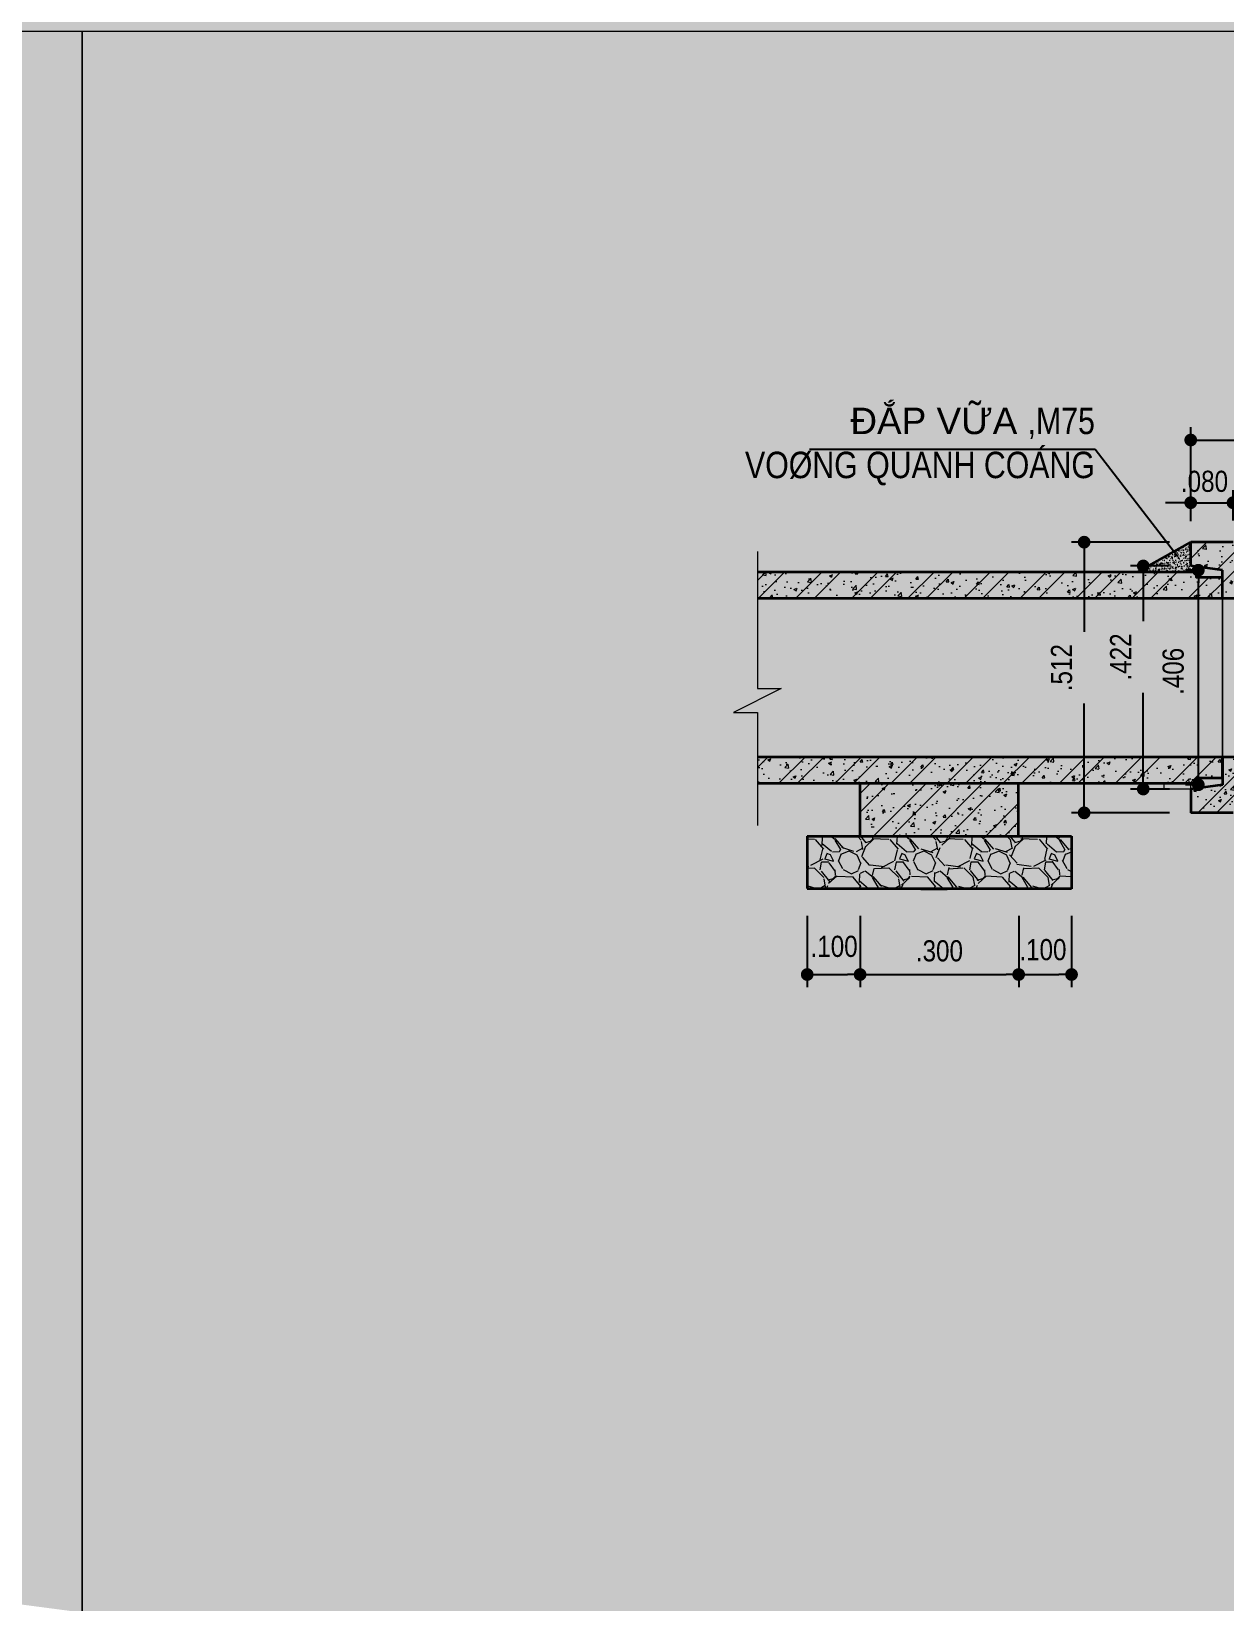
# Model space of a CAD drawing. Header units: millimetres. Extents: x -341 to 79, y 65 to 137.
# Drawn here: x -131.7 to -120.41, y 79.47 to 94.32 of the extents above; entities that cross this region are included whole.
import ezdxf

# ---------------------------------------------------------------- set-up
doc = ezdxf.new("R2010")
doc.units = ezdxf.units.MM
doc.header["$LTSCALE"] = 0.3
doc.header["$MEASUREMENT"] = 0
doc.linetypes.add('DASHED2', pattern=[0.375, 0.25, -0.125])
doc.layers.get('0').update_dxf_attribs({"linetype": 'CONTINUOUS', "lineweight": 13})
doc.layers.get('DEFPOINTS').update_dxf_attribs({"linetype": 'CONTINUOUS', "lineweight": 13})
doc.layers.add('KICH THUOC', color=1, linetype='CONTINUOUS', lineweight=9)
doc.layers.add('THOATNUOC', color=4, linetype='CONTINUOUS', lineweight=35)
doc.layers.add('LAYER1', color=1, linetype='CONTINUOUS')
doc.layers.add('LAYER7', color=7, linetype='CONTINUOUS')
doc.styles.add('HELVE-KT', font='VHELVCN.TTF')
doc.styles.add('NHIEN', font='VHELVCN.TTF', dxfattribs={"height": 0.2})
doc.styles.add('VNI-HELVE', font='VHELVCN.TTF', dxfattribs={"height": 0.2})
doc.dimstyles.new('1-20', dxfattribs={"dimtxt": 0.2, "dimasz": 0.12, "dimexe": 0.12, "dimexo": 0.2, "dimgap": 0.12, "dimtad": 1, "dimdec": 3, "dimlfac": 0.2, "dimzin": 4, "dimdsep": 46, "dimtxsty": 'HELVE-KT', "dimblk1": 'DOT', "dimblk2": 'DOT', "dimsah": 1, "dimcen": -0.18, "dimadec": 3, "dimazin": 0, "dimtfac": 1, "dimtdec": 3, "dimtmove": 2, "dimatfit": 3, "dimldrblk": 'DOT', "dimfxl": 0, "dimtolj": 1, "dimtzin": 4, "dimarcsym": 0})
doc.dimstyles.new('TL1-200', dxfattribs={"dimtxt": 200, "dimasz": 150, "dimexe": 200, "dimexo": 200, "dimgap": 100, "dimtad": 1, "dimtoh": 1, "dimdec": 0, "dimlfac": 2, "dimzin": 0, "dimdsep": 46, "dimtxsty": 'VNI-HELVE', "dimblk": 'ARCHTICK', "dimcen": 100, "dimdle": 200, "dimclrd": 8, "dimclre": 8, "dimclrt": 7, "dimadec": 0, "dimazin": 0, "dimtfac": 1, "dimtdec": 0, "dimtofl": 0, "dimtmove": 0, "dimatfit": 3, "dimldrblk": 'ARCHTICK', "dimfxl": 0, "dimtolj": 1, "dimtzin": 0, "dimlwd": -1, "dimlwe": -1, "dimarcsym": 0})
pattern_1 = [(50, (1612.86294, -736.79323), (0.286904073, -0.025100854), [0.03, -0.33]), (355, (1612.86294, -736.79323), (-0.055500533, 0.300876853), [0.024, -0.264]), (100.4514, (1612.88685, -736.79532), (0.231403753, 0.275775817), [0.025496076, -0.280456845]), (46.1842, (1612.86294, -736.71323), (0.42689642, -0.066207606), [0.045, -0.495]), (96.6356, (1612.8985, -736.71874), (0.37386508, 0.38964715), [0.03824412, -0.4206852]), (351.1842, (1612.86294, -736.71323), (0.37386478, 0.38964744), [0.036, -0.396]), (21, (1612.90294, -736.73323), (0.23876282, -0.161047556), [0.03, -0.33]), (326, (1612.90294, -736.73323), (0.097326133, 0.29006002), [0.024, -0.264]), (71.4514, (1612.92283, -736.74665), (0.33608905, 0.1290122), [0.025496076, -0.280456845]), (37.5, (1612.86294, -736.79323), (0.004863942, 0.1331575415), [0, -0.2608, 0, -0.268, 0, -0.265]), (7.5, (1612.86294, -736.79323), (0.105227815, 0.157764685), [0, -0.1528, 0, -0.2548, 0, -0.101]), (327.5, (1612.77374, -736.79323), (0.2135289745, -0.0090219487), [0, -0.1, 0, -0.312, 0, -0.414]), (317.5, (1612.73374, -736.79323), (0.233274468, 0.040041993), [0, -0.13, 0, -0.2072, 0, -0.294])]
pattern_2 = [(45, (1612.86294, -736.79323), (-0.26516504, 0.26516504), []), (45, (1613.0397, -736.79323), (-0.26516504, 0.26516504), [])]

# ---------------------------------------------------------------- blocks, each defined once
blk = doc.blocks.new('_ArchTick')
at = {"layer": 'KICH THUOC', "color": 0, "const_width": 0.15}
blk.add_lwpolyline([(-0.5, -0.5), (0.5, 0.5)], dxfattribs=at)
blk = doc.blocks.new('_DOT')
at = {"color": 0, "linetype": 'ByBlock'}
blk.add_line((-0.5, 0), (-1, 0), dxfattribs=at)
at = {"color": 0, "linetype": 'ByBlock', "const_width": 0.5}
blk.add_lwpolyline([(-0.25, 0, 1), (0.25, 0, 1)], format="xyb", close=True, dxfattribs=at)
blk = doc.blocks.new('*D203')
at = {"layer": 'DEFPOINTS', "color": 0, "linetype": 'Continuous', "lineweight": -2, "ltscale": 0.08}
for p in [(-110.566, 90.459), (-120.731, 89.493), (-110.566, 89.16)]:
    blk.add_point(p, dxfattribs=at)
at = {"layer": 'LAYER1', "color": 0, "linetype": 'Continuous', "lineweight": -2, "ltscale": 0.08}
for p, q in [((-120.731, 89.693), (-120.731, 90.579)), ((-120.611, 90.459), (-110.686, 90.459)), ((-110.566, 89.36), (-110.566, 90.579))]:
    blk.add_line(p, q, dxfattribs=at)
at = {"layer": 'LAYER1', "color": 0, "linetype": 'Continuous', "lineweight": -2, "ltscale": 0.08, "xscale": 0.12, "yscale": 0.12, "zscale": 0.12, "rotation": 180}
blk.add_blockref('_DOT', (-120.731, 90.459), dxfattribs=at)
at = {"layer": 'LAYER1', "color": 0, "linetype": 'Continuous', "lineweight": -2, "ltscale": 0.08, "xscale": 0.12, "yscale": 0.12, "zscale": 0.12}
blk.add_blockref('_DOT', (-110.566, 90.459), dxfattribs=at)
at = {"layer": 'LAYER1', "color": 0, "linetype": 'Continuous', "ltscale": 0.08, "insert": (-116.078, 90.699), "char_height": 0.2, "attachment_point": 5, "style": 'HELVE-KT'}
blk.add_mtext('\\A1;4.060', dxfattribs=at)
blk = doc.blocks.new('*D207')
at = {"layer": 'DEFPOINTS', "color": 0, "linetype": 'Continuous', "lineweight": -2, "ltscale": 0.08}
for p in [(-121.739, 89.493), (-120.731, 89.493), (-120.731, 86.933)]:
    blk.add_point(p, dxfattribs=at)
at = {"layer": 'LAYER1', "color": 0, "linetype": 'Continuous', "lineweight": -2, "ltscale": 0.08}
for p, q in [((-120.931, 89.493), (-121.859, 89.493)), ((-121.739, 89.373), (-121.739, 88.645)), ((-121.739, 87.053), (-121.739, 87.968)), ((-120.931, 86.933), (-121.859, 86.933))]:
    blk.add_line(p, q, dxfattribs=at)
at = {"layer": 'LAYER1', "color": 0, "linetype": 'Continuous', "lineweight": -2, "ltscale": 0.08, "xscale": 0.12, "yscale": 0.12, "zscale": 0.12}
for p, rotation in [((-121.739, 89.493), 90), ((-121.739, 86.933), 270)]:
    blk.add_blockref('_DOT', p, dxfattribs=dict(at, rotation=rotation))
at = {"layer": 'LAYER1', "color": 0, "linetype": 'Continuous', "ltscale": 0.08, "insert": (-121.952, 88.306), "char_height": 0.2, "attachment_point": 5, "rotation": 90, "style": 'HELVE-KT'}
blk.add_mtext('\\A1;.512', dxfattribs=at)
blk = doc.blocks.new('*D208')
at = {"layer": 'DEFPOINTS', "color": 0, "linetype": 'Continuous', "lineweight": -2, "ltscale": 0.08}
for p in [(-121.18, 89.268), (-120.731, 89.268), (-120.731, 87.158)]:
    blk.add_point(p, dxfattribs=at)
at = {"layer": 'LAYER1', "color": 0, "linetype": 'Continuous', "lineweight": -2, "ltscale": 0.08}
for p, q in [((-120.931, 89.268), (-121.3, 89.268)), ((-121.18, 89.148), (-121.18, 88.746)), ((-121.18, 87.278), (-121.18, 88.068)), ((-120.931, 87.158), (-121.3, 87.158))]:
    blk.add_line(p, q, dxfattribs=at)
at = {"layer": 'LAYER1', "color": 0, "linetype": 'Continuous', "lineweight": -2, "ltscale": 0.08, "xscale": 0.12, "yscale": 0.12, "zscale": 0.12}
for p, rotation in [((-121.18, 89.268), 90), ((-121.18, 87.158), 270)]:
    blk.add_blockref('_DOT', p, dxfattribs=dict(at, rotation=rotation))
at = {"layer": 'LAYER1', "color": 0, "linetype": 'Continuous', "ltscale": 0.08, "insert": (-121.394, 88.407), "char_height": 0.2, "attachment_point": 5, "rotation": 90, "style": 'HELVE-KT'}
blk.add_mtext('\\A1;.422', dxfattribs=at)
blk = doc.blocks.new('*D209')
at = {"layer": 'DEFPOINTS', "color": 0, "linetype": 'Continuous', "lineweight": -2, "ltscale": 0.08}
for p in [(-120.659, 89.228), (-120.431, 89.228), (-120.431, 87.198)]:
    blk.add_point(p, dxfattribs=at)
at = {"layer": 'LAYER1', "color": 0, "linetype": 'Continuous', "lineweight": -2, "ltscale": 0.08}
for p, q in [((-120.631, 89.228), (-120.779, 89.228)), ((-120.659, 87.318), (-120.659, 89.108)), ((-120.631, 87.198), (-120.779, 87.198))]:
    blk.add_line(p, q, dxfattribs=at)
at = {"layer": 'LAYER1', "color": 0, "linetype": 'Continuous', "lineweight": -2, "ltscale": 0.08, "xscale": 0.12, "yscale": 0.12, "zscale": 0.12}
for p, rotation in [((-120.659, 89.228), 90), ((-120.659, 87.198), 270)]:
    blk.add_blockref('_DOT', p, dxfattribs=dict(at, rotation=rotation))
at = {"layer": 'LAYER1', "color": 0, "linetype": 'Continuous', "ltscale": 0.08, "insert": (-120.896, 88.271), "char_height": 0.2, "attachment_point": 5, "rotation": 90, "style": 'HELVE-KT'}
blk.add_mtext('\\A1;.406', dxfattribs=at)
blk = doc.blocks.new('*D210')
at = {"layer": 'DEFPOINTS', "color": 0, "linetype": 'Continuous', "lineweight": -2, "ltscale": 0.08}
for p in [(-120.331, 89.866), (-120.731, 89.498), (-120.331, 89.498)]:
    blk.add_point(p, dxfattribs=at)
at = {"layer": 'LAYER1', "color": 0, "linetype": 'Continuous', "lineweight": -2, "ltscale": 0.08}
for p, q in [((-120.851, 89.866), (-120.971, 89.866)), ((-120.731, 89.698), (-120.731, 89.986)), ((-120.731, 89.866), (-120.331, 89.866)), ((-120.331, 89.698), (-120.331, 89.986)), ((-120.211, 89.866), (-120.091, 89.866))]:
    blk.add_line(p, q, dxfattribs=at)
at = {"layer": 'LAYER1', "color": 0, "linetype": 'Continuous', "lineweight": -2, "ltscale": 0.08, "xscale": 0.12, "yscale": 0.12, "zscale": 0.12}
blk.add_blockref('_DOT', (-120.731, 89.866), dxfattribs=at)
at = {"layer": 'LAYER1', "color": 0, "linetype": 'Continuous', "lineweight": -2, "ltscale": 0.08, "xscale": 0.12, "yscale": 0.12, "zscale": 0.12, "rotation": 180}
blk.add_blockref('_DOT', (-120.331, 89.866), dxfattribs=at)
at = {"layer": 'LAYER1', "color": 0, "linetype": 'Continuous', "ltscale": 0.08, "insert": (-120.601, 90.067), "char_height": 0.2, "attachment_point": 5, "style": 'HELVE-KT'}
blk.add_mtext('\\A1;.080', dxfattribs=at)
blk = doc.blocks.new('*D212')
at = {"layer": 'DEFPOINTS', "color": 0, "linetype": 'Continuous', "lineweight": -2, "ltscale": 0.08}
for p in [(-124.358, 86.16), (-123.858, 86.16), (-123.858, 85.404)]:
    blk.add_point(p, dxfattribs=at)
at = {"layer": 'LAYER1', "color": 0, "linetype": 'Continuous', "lineweight": -2, "ltscale": 0.08}
for p, q in [((-124.358, 85.96), (-124.358, 85.284)), ((-123.858, 85.96), (-123.858, 85.284)), ((-124.238, 85.404), (-123.978, 85.404))]:
    blk.add_line(p, q, dxfattribs=at)
at = {"layer": 'LAYER1', "color": 0, "linetype": 'Continuous', "lineweight": -2, "ltscale": 0.08, "xscale": 0.12, "yscale": 0.12, "zscale": 0.12, "rotation": 180}
blk.add_blockref('_DOT', (-124.358, 85.404), dxfattribs=at)
at = {"layer": 'LAYER1', "color": 0, "linetype": 'Continuous', "lineweight": -2, "ltscale": 0.08, "xscale": 0.12, "yscale": 0.12, "zscale": 0.12}
blk.add_blockref('_DOT', (-123.858, 85.404), dxfattribs=at)
at = {"layer": 'LAYER1', "color": 0, "linetype": 'Continuous', "ltscale": 0.08, "insert": (-124.104, 85.669), "char_height": 0.2, "attachment_point": 5, "style": 'HELVE-KT'}
blk.add_mtext('\\A1;.100', dxfattribs=at)
blk = doc.blocks.new('*D213')
at = {"layer": 'DEFPOINTS', "color": 0, "linetype": 'Continuous', "lineweight": -2, "ltscale": 0.08}
for p in [(-123.858, 86.16), (-122.358, 86.16), (-122.358, 85.404)]:
    blk.add_point(p, dxfattribs=at)
at = {"layer": 'LAYER1', "color": 0, "linetype": 'Continuous', "lineweight": -2, "ltscale": 0.08}
for p, q in [((-123.858, 85.96), (-123.858, 85.284)), ((-122.358, 85.96), (-122.358, 85.284)), ((-123.738, 85.404), (-122.478, 85.404))]:
    blk.add_line(p, q, dxfattribs=at)
at = {"layer": 'LAYER1', "color": 0, "linetype": 'Continuous', "lineweight": -2, "ltscale": 0.08, "xscale": 0.12, "yscale": 0.12, "zscale": 0.12, "rotation": 180}
blk.add_blockref('_DOT', (-123.858, 85.404), dxfattribs=at)
at = {"layer": 'LAYER1', "color": 0, "linetype": 'Continuous', "lineweight": -2, "ltscale": 0.08, "xscale": 0.12, "yscale": 0.12, "zscale": 0.12}
blk.add_blockref('_DOT', (-122.358, 85.404), dxfattribs=at)
at = {"layer": 'LAYER1', "color": 0, "linetype": 'Continuous', "ltscale": 0.08, "insert": (-123.108, 85.627), "char_height": 0.2, "attachment_point": 5, "style": 'HELVE-KT'}
blk.add_mtext('\\A1;.300', dxfattribs=at)
blk = doc.blocks.new('*D214')
at = {"layer": 'DEFPOINTS', "color": 0, "linetype": 'Continuous', "lineweight": -2, "ltscale": 0.08}
for p in [(-122.358, 86.16), (-121.858, 86.16), (-121.858, 85.404)]:
    blk.add_point(p, dxfattribs=at)
at = {"layer": 'LAYER1', "color": 0, "linetype": 'Continuous', "lineweight": -2, "ltscale": 0.08}
for p, q in [((-122.358, 85.96), (-122.358, 85.284)), ((-121.858, 85.96), (-121.858, 85.284)), ((-122.238, 85.404), (-121.978, 85.404))]:
    blk.add_line(p, q, dxfattribs=at)
at = {"layer": 'LAYER1', "color": 0, "linetype": 'Continuous', "lineweight": -2, "ltscale": 0.08, "xscale": 0.12, "yscale": 0.12, "zscale": 0.12, "rotation": 180}
blk.add_blockref('_DOT', (-122.358, 85.404), dxfattribs=at)
at = {"layer": 'LAYER1', "color": 0, "linetype": 'Continuous', "lineweight": -2, "ltscale": 0.08, "xscale": 0.12, "yscale": 0.12, "zscale": 0.12}
blk.add_blockref('_DOT', (-121.858, 85.404), dxfattribs=at)
at = {"layer": 'LAYER1', "color": 0, "linetype": 'Continuous', "ltscale": 0.08, "insert": (-122.129, 85.638), "char_height": 0.2, "attachment_point": 5, "style": 'HELVE-KT'}
blk.add_mtext('\\A1;.100', dxfattribs=at)

msp = doc.modelspace()

# ---------------------------------------------------------------- hatches: boundary and pattern name
at = {"layer": 'KICH THUOC', "linetype": 'ByBlock'}
h = msp.add_hatch(dxfattribs=at)
h.set_pattern_fill('AR-SAND,_O', color=256, scale=0.02)
h.set_pattern_definition([(37.5, (-386.376448, 179.616648), (-0.001259867, 0.0385364754), [0, -0.0304, 0, -0.034, 0, -0.0325]), (7.5, (-386.37645, 179.61665), (0.035395534, 0.056442921), [0, -0.0164, 0, -0.0274, 0, -0.0105]), (327.5, (-386.401048, 179.616648), (0.0622828372, 0.000113181), [0, -0.01, 0, -0.036, 0, -0.047]), (317.5, (-386.40105, 179.61665), (0.060122532, 0.017553511), [0, -0.005, 0, -0.0236, 0, -0.027])])
h.paths.add_polyline_path([(-121.2306, 89.2128), (-120.6806, 89.2128), (-120.6806, 89.2611), (-120.7306, 89.2678), (-120.7306, 89.4928)])
at = {"layer": 'KICH THUOC', "ltscale": 20}
h = msp.add_hatch(dxfattribs=at)
h.set_pattern_fill('AR-CONC', color=256, scale=0.04, style=0)
h.set_pattern_definition(pattern_1)
h.paths.add_polyline_path([(-120.4306, 87.4628), (-120.4306, 87.1978), (-120.7306, 87.1578), (-120.7306, 86.9328), (-120.3306, 86.9328), (-119.6456, 87.2128), (-118.1456, 87.2128), (-118.1456, 87.4628)])
h.paths.add_polyline_path([(-118.1456, 87.4628), (-118.1456, 87.2128), (-116.6709, 87.2128), (-116.6709, 87.4628)])
h.paths.add_polyline_path([(-119.6456, 89.2128), (-120.3306, 89.4928), (-120.7306, 89.4928), (-120.7306, 89.2678), (-120.4306, 89.2278), (-120.4306, 88.9628), (-116.6709, 88.9628), (-116.6709, 89.2128)])
at = {"layer": 'KICH THUOC', "linetype": 'ByBlock'}
h = msp.add_hatch(dxfattribs=at)
h.set_pattern_fill('ANSI32', color=256, style=0)
h.set_pattern_definition(pattern_2)
h.paths.add_polyline_path([(-116.6709, 88.9628), (-116.6709, 89.2128), (-119.6456, 89.2128), (-120.3306, 89.4928), (-120.7306, 89.4928), (-120.7306, 89.2678), (-120.4306, 89.2278), (-120.4306, 88.9628)])
h = msp.add_hatch(color=256, dxfattribs=at)
h.dxf.hatch_style = 1
h.paths.add_polyline_path([(-120.4306, 89.2278), (-120.6806, 89.2611), (-120.6806, 89.2128), (-120.6806, 89.1604), (-120.4306, 89.1604)])
at = {"layer": 'KICH THUOC', "ltscale": 20}
h = msp.add_hatch(dxfattribs=at)
h.set_pattern_fill('AR-CONC', color=256, scale=0.04, style=0)
h.set_pattern_definition(pattern_1)
h.paths.add_polyline_path([(-120.4306, 88.9628), (-120.4306, 89.1604), (-120.6806, 89.1604), (-120.6806, 89.2128), (-124.8296, 89.2128), (-124.8296, 88.9628)])
at = {"layer": 'KICH THUOC', "linetype": 'ByBlock'}
h = msp.add_hatch(dxfattribs=at)
h.set_pattern_fill('ANSI32', color=256, style=0)
h.set_pattern_definition(pattern_2)
h.paths.add_polyline_path([(-124.8296, 89.2128), (-124.8296, 88.9628), (-120.4306, 88.9628), (-120.4306, 89.1604), (-120.6806, 89.1604), (-120.6806, 89.2128)])
h.paths.add_polyline_path([(-121.1806, 87.2128), (-121.1806, 87.4628), (-124.8296, 87.4628), (-124.8296, 87.2128)])
h.paths.add_polyline_path([(-120.6806, 87.2128), (-120.6806, 87.2652), (-120.4306, 87.2652), (-120.4306, 87.4628), (-121.1806, 87.4628), (-121.1806, 87.2128)])
at = {"layer": 'KICH THUOC', "ltscale": 20}
h = msp.add_hatch(dxfattribs=at)
h.set_pattern_fill('AR-CONC', color=256, scale=0.04, style=0)
h.set_pattern_definition(pattern_1)
h.paths.add_polyline_path([(-121.1806, 87.2128), (-121.1806, 87.4628), (-124.8296, 87.4628), (-124.8296, 87.2128)])
h = msp.add_hatch(dxfattribs=at)
h.set_pattern_fill('AR-CONC', color=256, scale=0.04, style=0)
h.set_pattern_definition([(50, (-121.2699, 54.17114), (0.286904, -0.0251009), [0.03, -0.33]), (355, (-121.2699, 54.17114), (-0.0555005, 0.3008769), [0.024, -0.264]), (100.4514, (-121.24598, 54.16905), (0.2314038, 0.2757758), [0.025496, -0.2804568]), (46.1842, (-121.2699, 54.25114), (0.4268964, -0.0662076), [0.045, -0.495]), (96.6356, (-121.2343, 54.24562), (0.373865, 0.389647), [0.038244, -0.420685]), (351.1842, (-121.2699, 54.25114), (0.373865, 0.3896474), [0.036, -0.396]), (21, (-121.2299, 54.23114), (0.2387628, -0.1610476), [0.03, -0.33]), (326, (-121.2299, 54.23114), (0.0973261, 0.29006), [0.024, -0.264]), (71.4514, (-121.21, 54.21772), (0.336089, 0.1290122), [0.025496, -0.2804568]), (37.5, (-121.26989, 54.17114), (0.00486394, 0.13315754), [0, -0.2608, 0, -0.268, 0, -0.265]), (7.5, (-121.26989, 54.17114), (0.1052278, 0.1577647), [0, -0.1528, 0, -0.2548, 0, -0.101]), (327.5, (-121.35909, 54.17114), (0.21352897, -0.00902195), [0, -0.1, 0, -0.312, 0, -0.414]), (317.5, (-121.3991, 54.17114), (0.2332745, 0.040042), [0, -0.13, 0, -0.2072, 0, -0.294])])
h.paths.add_polyline_path([(-122.9084, 87.2128), (-123.8584, 87.2128), (-123.8584, 86.7128), (-122.3584, 86.7128), (-122.3584, 87.4287), (-122.3584, 87.4287)])
h = msp.add_hatch(dxfattribs=at)
h.set_pattern_fill('AR-CONC', color=256, scale=0.04, style=0)
h.set_pattern_definition(pattern_1)
h.paths.add_polyline_path([(-121.1806, 87.4628), (-121.1806, 87.2128), (-120.6806, 87.2128), (-120.6806, 87.2652), (-120.4306, 87.2652), (-120.4306, 87.4628)])
at = {"layer": 'KICH THUOC', "linetype": 'ByBlock'}
h = msp.add_hatch(dxfattribs=at)
h.set_pattern_fill('ANSI32', color=256, style=0)
h.set_pattern_definition(pattern_2)
h.paths.add_polyline_path([(-118.1456, 87.2128), (-118.1456, 87.4628), (-120.4306, 87.4628), (-120.4306, 87.1978), (-120.7306, 87.1578), (-120.7306, 86.9328), (-120.3306, 86.9328), (-119.6456, 87.2128)])
h.paths.add_polyline_path([(-116.6709, 87.2128), (-116.6709, 87.4628), (-118.1456, 87.4628), (-118.1456, 87.2128)])
h = msp.add_hatch(dxfattribs=at)
h.set_pattern_fill('ANSI32', color=256, style=0)
h.set_pattern_definition([(45, (-121.2699, 54.17114), (-0.265165, 0.265165), []), (45, (-121.0931, 54.17114), (-0.265165, 0.265165), [])])
h.paths.add_polyline_path([(-122.3584, 87.2128), (-123.8584, 87.2128), (-123.8584, 86.7128), (-122.3584, 86.7128)])
h = msp.add_hatch(color=256, dxfattribs=at)
h.dxf.hatch_style = 1
h.paths.add_polyline_path([(-120.6806, 87.2652), (-120.6806, 87.1645), (-120.4306, 87.1978), (-120.4306, 87.2652)])
at = {"layer": 'KICH THUOC', "linetype": 'Continuous', "ltscale": 0.08}
h = msp.add_hatch(dxfattribs=at)
h.set_pattern_fill('GRAVEL', color=256, scale=0.5, angle=315, style=0)
h.set_pattern_definition([(183.0128, (572.088256, -112.487815), (-6.0104074894, -0.35355449), [0.067268, -6.659544]), (139.9697, (572.02108, -112.49135), (4.59619137604, -3.8890907417), [0.115434, -11.4279625]), (87.5104, (571.932693, -112.417104), (-0.3535597388, -7.4246209876), [0.081394, -8.058016]), (222.2737, (571.706419, -112.367607), (7.4246198988, 6.7175159335), [0.105119, -10.406779]), (247.8337, (571.628637, -112.438317), (2.4748689634, 6.01040987356), [0.1030775, -10.2046865]), (312.2737, (571.589746, -112.533777), (-6.7175159335, 7.4246198988), [0.105119, -10.406779]), (352.6942, (571.660457, -112.611558), (-8.13172718843, 1.06066616114), [0.1390145, -13.7624245]), (27.2553, (571.798342, -112.629236), (10.25305079994, 5.30329572125), [0.131244, -12.9931605]), (76.4296, (571.915015, -112.569132), (1.7677622869, 7.4246223588), [0.105475, -10.4420365]), (130.2364, (571.939764, -112.4666), (3.5355372342, -4.242638028), [0.120416, -5.9003815]), (177.3974, (571.861982, -112.374678), (-8.1317277832, 0.35355878902), [0.155724, -15.4166875]), (93.8141, (572.0529, -112.72116), (-0.3535553823, 4.5961941697), [0.0531505, -5.261922]), (126.4692, (572.049365, -112.668127), (3.8890838935, -5.3033030491), [0.1011185, -10.0107555]), (180, (571.98926, -112.5868), (-0.3535535, -0.3535535), [0.0707105, -0.636396]), (158.1986, (572.00694, -112.519634), (2.4748741075, -1.060659608), [0.038079, -3.7698075]), (246.8014, (571.97158, -112.50549), (0.707106909, 1.414213627), [0.0538515, -2.638731]), (345.9638, (571.95037, -112.55499), (1.767767132, -0.353551813), [0.0874645, -2.8280115]), (116.5651, (572.03522, -112.5762), (0.35355411, -1.06065976), [0.0632455, -1.5178935]), (331.3895, (571.766523, -112.30043), (4.5961922775, -2.4748770889), [0.0886, -8.7714225]), (25.3462, (571.844304, -112.342858), (-5.3032999336, -2.4748761695), [0.0743305, -7.358704]), (248.1986, (572.105934, -112.50549), (1.060659608, 2.4748741075), [0.0761575, -3.731729]), (298.6105, (572.07765, -112.576203), (-2.4748770889, 4.5961922775), [0.0886, -8.7714225]), (294.444, (571.54732, -112.519634), (-1.0606622394, 2.474872971), [0.08544, -4.186562]), (249.7751, (571.582675, -112.597416), (2.1213243149, 5.6568526978), [0.071589, -7.0873215]), (21.8014, (571.755916, -112.86258), (2.4748741075, 1.060659608), [0.0761575, -3.731729]), (332.354, (571.826627, -112.834297), (-6.0104064102, 3.181983173), [0.0838155, -8.297712]), (24.444, (571.582675, -112.68934), (-2.474872971, -1.0606622394), [0.04272, -4.229282]), (56.3099, (571.7347, -112.84137), (1.060661275, 1.767766382), [0.025495, -2.5240145]), (120.9638, (571.74884, -112.82015), (0.707107661, -1.414213069), [0.1030775, -1.958475]), (141.009, (571.695812, -112.731767), (3.88908696715, -3.1819806686), [0.095525, -9.4569615]), (258.6901, (571.91855, -112.58681), (0.353552762, 1.060660487), [0.072111, -1.7306645]), (308.1572, (571.904408, -112.65752), (5.30329780687, -6.71751702463), [0.125897, -12.4637815]), (15.9454, (571.98219, -112.756515), (-3.889087442, -1.060660298), [0.051478, -5.096337]), (45, (572.0317, -112.74237), (2e-16, 0.70710678), [0.03, -0.47]), (75.2564, (571.699347, -112.71409), (-1.0606628478, -3.889086357), [0.069462, -6.87676]), (3.0128, (571.717025, -112.646914), (6.0104074894, 0.35355449), [0.134536, -6.592276]), (315, (571.8514, -112.63984), (0.70710678, -2e-16), [0.13, -0.37]), (280.3048, (571.9433, -112.731767), (-1.0606550981, 6.0104086543), [0.079057, -7.826637]), (209.0546, (571.95744, -112.80955), (-1.7677669586, -1.060660256), [0.072801, -3.567254]), (162.646, (571.893802, -112.844904), (-10.25304957184, 3.18197630594), [0.1185325, -11.734737]), (130.4261, (571.780665, -112.809548), (-4.2426427226, 4.94974582763), [0.1253995, -12.414537])])
h.paths.add_polyline_path([(-123.3056, 86.7128), (-123.3056, 86.2128), (-121.8584, 86.2128), (-121.8584, 86.7128)])
h.paths.add_polyline_path([(-124.3584, 86.7128), (-124.3584, 86.2128), (-123.3056, 86.2128), (-123.3056, 86.7128)])

# ---------------------------------------------------------------- linework, layer by layer
at = {"layer": 'DEFPOINTS', "linetype": 'Continuous', "ltscale": 0.08}
for points in [[(-173.2157, 64.6235), (-131.2157, 64.6235), (-131.2157, 94.3235), (-173.2157, 94.3235)], [(-131.2157, 64.6235), (-89.2157, 64.6235), (-89.2157, 94.3235), (-131.2157, 94.3235)]]:
    msp.add_lwpolyline(points, close=True, dxfattribs=at)
at = {"layer": 'KICH THUOC', "linetype": 'Continuous', "ltscale": 0.08}
for points in [[(-124.8296, 89.4044), (-124.8296, 88.1094), (-124.6032, 88.1094), (-125.0561, 87.8829), (-124.8296, 87.8829), (-124.8296, 86.8144)], [(-120.4306, 88.9628), (-120.4306, 87.4628)]]:
    msp.add_lwpolyline(points, dxfattribs=at)
at = {"layer": 'KICH THUOC', "linetype": 'ByBlock'}
for points in [[(-120.6806, 89.2128), (-120.6806, 89.2611)], [(-120.6806, 87.2128), (-120.6806, 87.1645)]]:
    msp.add_lwpolyline(points, dxfattribs=at)
at = {"layer": 'KICH THUOC'}
for points in [[(-120.4306, 87.4628), (-120.4306, 88.9628)], [(-120.7306, 87.1578), (-120.9806, 87.1578), (-120.9806, 87.2128)], [(-120.7306, 87.1578), (-120.7306, 87.2128)]]:
    msp.add_lwpolyline(points, dxfattribs=at)
at = {"layer": 'KICH THUOC', "linetype": 'DASHED2', "ltscale": 300}
msp.add_lwpolyline([(-121.1806, 87.1887), (-121.1806, 87.7228)], dxfattribs=at)
at = {"layer": 'KICH THUOC', "ltscale": 20}
msp.add_lwpolyline([(-123.9413, 86.2128), (-123.6913, 86.2128)], dxfattribs=at)
at = {"layer": 'LAYER7', "linetype": 'Continuous', "const_width": 0.08}
msp.add_lwpolyline([(-90.2157, 93.3609), (-129.4157, 93.3609), (-129.4157, 65.586), (-90.2157, 65.586)], close=True, dxfattribs=at)
at = {"layer": 'THOATNUOC', "linetype": 'Continuous', "ltscale": 0.08}
for points in [[(-121.2306, 89.2128), (-120.7306, 89.4928)], [(-120.7306, 89.2678), (-120.7306, 89.4928)], [(-120.3306, 89.4928), (-120.7306, 89.4928)], [(-120.4306, 89.2278), (-120.7306, 89.2678)], [(-124.8296, 89.2128), (-120.6806, 89.2128)], [(-120.6806, 89.2128), (-120.6806, 89.1604), (-120.4306, 89.1604)], [(-120.4306, 88.9628), (-120.4306, 89.2278)], [(-120.4306, 88.9628), (-120.4306, 89.1604)], [(-124.8296, 88.9628), (-120.4306, 88.9628)], [(-120.4306, 88.9628), (-116.6709, 88.9628)], [(-124.8296, 87.4628), (-120.4306, 87.4628)], [(-120.4306, 87.4628), (-120.4306, 87.1978)], [(-120.4306, 87.4628), (-116.6709, 87.4628)], [(-120.4306, 87.2652), (-120.4306, 87.4628)], [(-120.4306, 87.4628), (-120.4306, 87.1978)], [(-124.8296, 87.2128), (-120.6806, 87.2128)], [(-123.8584, 86.7128), (-123.8584, 87.2128)], [(-122.3584, 86.7128), (-122.3584, 87.2128)], [(-120.4306, 87.1978), (-120.7306, 87.1578)], [(-120.6806, 87.2128), (-120.6806, 87.2652), (-120.4306, 87.2652)], [(-120.7306, 87.1578), (-120.7306, 86.9328)], [(-120.3306, 86.9328), (-120.7306, 86.9328)], [(-124.3584, 86.7128), (-121.8584, 86.7128)], [(-124.3584, 86.7128), (-124.3584, 86.2163)], [(-121.8584, 86.7128), (-121.8584, 86.2128)], [(-121.8584, 86.2128), (-124.3584, 86.2128)], [(-123.2846, 86.2128), (-123.0346, 86.2128)]]:
    msp.add_lwpolyline(points, dxfattribs=at)

# ---------------------------------------------------------------- texts
at = {"layer": 'LAYER1', "ltscale": 200, "insert": (-121.6372, 90.7651), "char_height": 0.25, "width": 4.378645, "attachment_point": 3, "style": 'NHIEN'}
msp.add_mtext('{\\fArial|b0|i0|c0|p34;ĐẮP VỮA },M75\\PVOØNG QUANH COÁNG', dxfattribs=at)

# ---------------------------------------------------------------- dimensions: what is measured, and where the dimension line sits
at = {"layer": 'LAYER1', "linetype": 'Continuous', "ltscale": 0.08}
dim = msp.add_linear_dim(base=(-110.5664, 90.4593), p1=(-120.7306, 89.4928), p2=(-110.5664, 89.1604), text='4.060', dimstyle='1-20', dxfattribs=at)
dim.commit()
dim.dimension.update_dxf_attribs({"geometry": '*D203', "text_midpoint": (-116.0783, 90.6986), "dimtype": 160})
for base, p1, p2, picture, middle in [((-120.3306, 89.8657), (-120.7306, 89.4976), (-120.3306, 89.4976), '*D210', (-120.6009, 90.0673)), ((-123.8584, 85.4044), (-124.3584, 86.16), (-123.8584, 86.16), '*D212', (-124.1037, 85.6691)), ((-121.8584, 85.4044), (-122.3584, 86.16), (-121.8584, 86.16), '*D214', (-122.129, 85.6379))]:
    dim = msp.add_linear_dim(base=base, p1=p1, p2=p2, dimstyle='1-20', dxfattribs=at)
    dim.commit()
    dim.dimension.update_dxf_attribs({"geometry": picture, "text_midpoint": middle, "dimtype": 160})
for base, p1, p2, picture, middle in [((-121.7385, 89.4928), (-120.7306, 86.9328), (-120.7306, 89.4928), '*D207', (-121.9519, 88.3062)), ((-121.1804, 89.2678), (-120.7306, 87.1578), (-120.7306, 89.2678), '*D208', (-121.3936, 88.407)), ((-120.6593, 89.2278), (-120.4306, 87.1978), (-120.4306, 89.2278), '*D209', (-120.8961, 88.2711))]:
    dim = msp.add_linear_dim(base=base, p1=p1, p2=p2, angle=90, dimstyle='1-20', dxfattribs=at)
    dim.commit()
    dim.dimension.update_dxf_attribs({"geometry": picture, "text_midpoint": middle, "dimtype": 160})
dim = msp.add_linear_dim(base=(-122.3584, 85.4044), p1=(-123.8584, 86.16), p2=(-122.3584, 86.16), dimstyle='1-20', dxfattribs=at)
dim.commit()
dim.dimension.update_dxf_attribs({"geometry": '*D213', "text_midpoint": (-123.1084, 85.6265)})

# ---------------------------------------------------------------- leaders
at = {"layer": 'LAYER7', "ltscale": 200}
msp.add_leader([(-120.8544, 89.3528), (-121.6344, 90.3694), (-124.3353, 90.3694)], dimstyle='TL1-200', override={"dimtad": 0}, dxfattribs=at)

doc.saveas('drawing.dxf')
